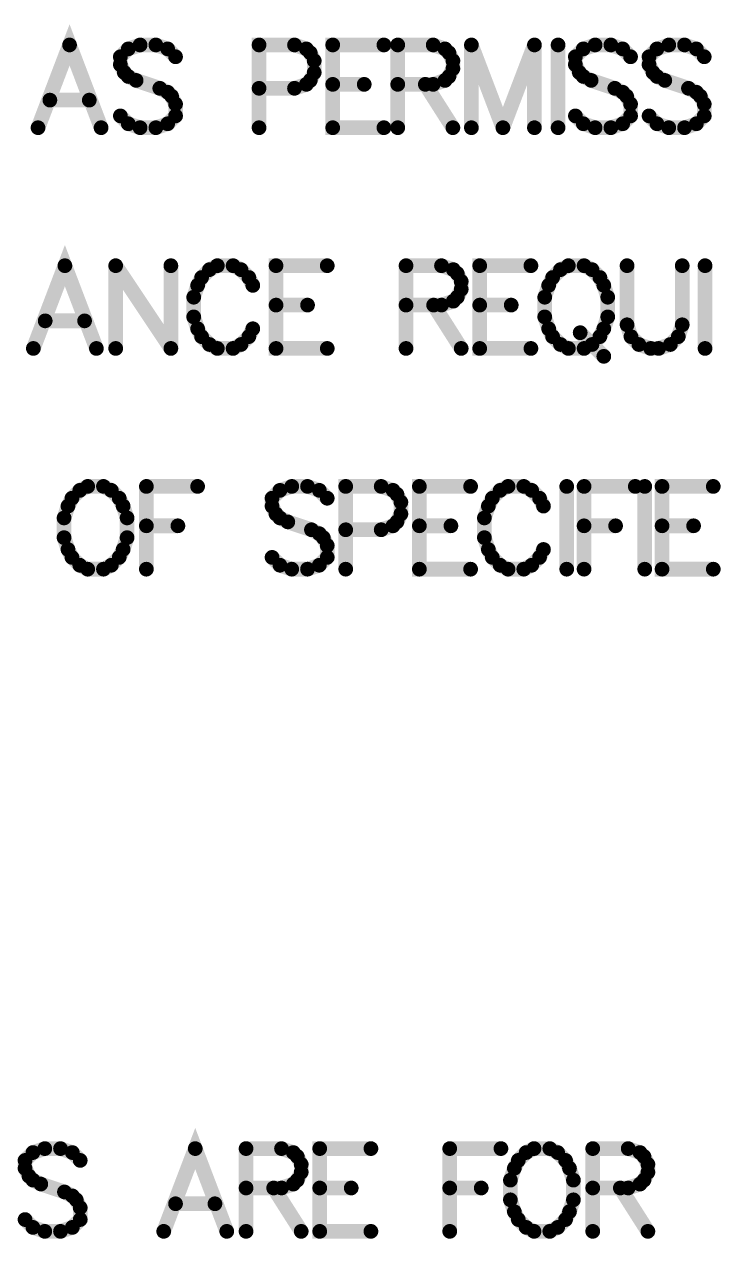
# Model space of a CAD drawing. Extents: x -9.8 to 23.3, y -7.1 to 14.3.
# Drawn here: x -4.021 to -3.552, y 5.085 to 5.91 of the extents above; entities that cross this region are included whole.
import ezdxf

# ---------------------------------------------------------------- set-up
doc = ezdxf.new("R2010")
doc.units = 0
doc.layers.add('2D_LINE_00', color=1, linetype='CONTINUOUS')

# ---------------------------------------------------------------- blocks, each defined once
blk = doc.blocks.new('SMOOTH_0$01')
at = {"const_width": 0.005}
blk.add_lwpolyline([(-0.0025, 0, 1), (0.0025, 0, 1)], format="xyb", close=True, dxfattribs=at)
blk = doc.blocks.new('DRAWING_1048')
at = {"layer": '2D_LINE_00', "const_width": 0.01}
blk.add_lwpolyline([(0, 0), (-0.02142, 0.05624), (-0.04285, 0)], dxfattribs=at)
at = {"layer": '2D_LINE_00'}
for p in [(-0.02142, 0.05624), (-0.04285, 0), (0, 0)]:
    blk.add_blockref('SMOOTH_0$01', p, dxfattribs=at)
blk = doc.blocks.new('DRAWING_1049')
at = {"layer": '2D_LINE_00', "const_width": 0.01}
blk.add_lwpolyline([(0, 0), (0.02678, 0)], dxfattribs=at)
at = {"layer": '2D_LINE_00'}
for p in [(0, 0), (0.02678, 0)]:
    blk.add_blockref('SMOOTH_0$01', p, dxfattribs=at)
blk = doc.blocks.new('DRAWING_1050')
at = {"layer": '2D_LINE_00', "const_width": 0.01}
blk.add_lwpolyline([(0, 0), (0, -0.05624)], dxfattribs=at)
at = {"layer": '2D_LINE_00'}
for p in [(0, 0), (0, -0.05624)]:
    blk.add_blockref('SMOOTH_0$01', p, dxfattribs=at)
blk = doc.blocks.new('DRAWING_1051')
at = {"layer": '2D_LINE_00', "const_width": 0.01}
blk.add_lwpolyline([(0, 0), (0.0375, -0.05624)], dxfattribs=at)
at = {"layer": '2D_LINE_00'}
for p in [(0, 0), (0.0375, -0.05624)]:
    blk.add_blockref('SMOOTH_0$01', p, dxfattribs=at)
blk = doc.blocks.new('DRAWING_1052')
at = {"layer": '2D_LINE_00', "const_width": 0.01}
blk.add_lwpolyline([(0, 0), (0, -0.05624)], dxfattribs=at)
at = {"layer": '2D_LINE_00'}
for p in [(0, 0), (0, -0.05624)]:
    blk.add_blockref('SMOOTH_0$01', p, dxfattribs=at)
blk = doc.blocks.new('DRAWING_1053')
at = {"layer": '2D_LINE_00', "const_width": 0.01}
blk.add_lwpolyline([(0, 0), (-0.00268, 0.00535), (-0.00804, 0.01071), (-0.01339, 0.01339), (-0.0241, 0.01339), (-0.02946, 0.01071), (-0.03482, 0.00535), (-0.0375, 0), (-0.04017, -0.00804), (-0.04017, -0.02143), (-0.0375, -0.02946), (-0.03482, -0.03482), (-0.02946, -0.04017), (-0.0241, -0.04285), (-0.01339, -0.04285), (-0.00804, -0.04017), (-0.00268, -0.03482), (0, -0.02946)], dxfattribs=at)
at = {"layer": '2D_LINE_00'}
for p in [(-0.0241, 0.01339), (-0.01339, 0.01339), (-0.03482, 0.00535), (-0.02946, 0.01071), (-0.00804, 0.01071), (-0.00268, 0.00535), (-0.0375, 0), (0, 0), (-0.04017, -0.00804), (-0.04017, -0.02143), (-0.0375, -0.02946), (0, -0.02946), (-0.03482, -0.03482), (-0.00268, -0.03482), (-0.02946, -0.04017), (-0.0241, -0.04285), (-0.01339, -0.04285), (-0.00804, -0.04017)]:
    blk.add_blockref('SMOOTH_0$01', p, dxfattribs=at)
blk = doc.blocks.new('DRAWING_1054')
at = {"layer": '2D_LINE_00', "const_width": 0.01}
blk.add_lwpolyline([(0, 0), (-0.03481, 0), (-0.03481, -0.05624), (0, -0.05624)], dxfattribs=at)
at = {"layer": '2D_LINE_00'}
for p in [(-0.03481, 0), (0, 0), (-0.03481, -0.05624), (0, -0.05624)]:
    blk.add_blockref('SMOOTH_0$01', p, dxfattribs=at)
blk = doc.blocks.new('DRAWING_1055')
at = {"layer": '2D_LINE_00', "const_width": 0.01}
blk.add_lwpolyline([(0, 0), (0.02142, 0)], dxfattribs=at)
at = {"layer": '2D_LINE_00'}
for p in [(0, 0), (0.02142, 0)]:
    blk.add_blockref('SMOOTH_0$01', p, dxfattribs=at)
blk = doc.blocks.new('DRAWING_1056')
at = {"layer": '2D_LINE_00', "const_width": 0.01}
blk.add_lwpolyline([(0, 0), (0, -0.05624)], dxfattribs=at)
at = {"layer": '2D_LINE_00'}
for p in [(0, 0), (0, -0.05624)]:
    blk.add_blockref('SMOOTH_0$01', p, dxfattribs=at)
blk = doc.blocks.new('DRAWING_1057')
at = {"layer": '2D_LINE_00', "const_width": 0.01}
blk.add_lwpolyline([(0, 0), (0.0241, 0), (0.03214, -0.00268), (0.03482, -0.00536), (0.03749, -0.01071), (0.03749, -0.01607), (0.03482, -0.02143), (0.03214, -0.0241), (0.0241, -0.02678), (0, -0.02678)], dxfattribs=at)
at = {"layer": '2D_LINE_00'}
for p in [(0, 0), (0.0241, 0), (0.03214, -0.00268), (0.03482, -0.00536), (0.03749, -0.01071), (0.03482, -0.02143), (0.03749, -0.01607), (0, -0.02678), (0.0241, -0.02678), (0.03214, -0.0241)]:
    blk.add_blockref('SMOOTH_0$01', p, dxfattribs=at)
blk = doc.blocks.new('DRAWING_1058')
at = {"layer": '2D_LINE_00', "const_width": 0.01}
blk.add_lwpolyline([(0, 0), (0.01874, -0.02946)], dxfattribs=at)
at = {"layer": '2D_LINE_00'}
for p in [(0, 0), (0.01874, -0.02946)]:
    blk.add_blockref('SMOOTH_0$01', p, dxfattribs=at)
blk = doc.blocks.new('DRAWING_1059')
at = {"layer": '2D_LINE_00', "const_width": 0.01}
blk.add_lwpolyline([(0, 0), (-0.03481, 0), (-0.03481, -0.05624), (0, -0.05624)], dxfattribs=at)
at = {"layer": '2D_LINE_00'}
for p in [(-0.03481, 0), (0, 0), (-0.03481, -0.05624), (0, -0.05624)]:
    blk.add_blockref('SMOOTH_0$01', p, dxfattribs=at)
blk = doc.blocks.new('DRAWING_1060')
at = {"layer": '2D_LINE_00', "const_width": 0.01}
blk.add_lwpolyline([(0, 0), (0.02142, 0)], dxfattribs=at)
at = {"layer": '2D_LINE_00'}
for p in [(0, 0), (0.02142, 0)]:
    blk.add_blockref('SMOOTH_0$01', p, dxfattribs=at)
blk = doc.blocks.new('DRAWING_1061')
at = {"layer": '2D_LINE_00', "const_width": 0.01}
blk.add_lwpolyline([(0, 0), (-0.00536, -0.00268), (-0.01072, -0.00804), (-0.01339, -0.01339), (-0.01607, -0.02143), (-0.01607, -0.03482), (-0.01339, -0.04285), (-0.01072, -0.04821), (-0.00536, -0.05356), (0, -0.05624), (0.01071, -0.05624), (0.01606, -0.05356), (0.02142, -0.04821), (0.0241, -0.04285), (0.02677, -0.03482), (0.02677, -0.02143), (0.0241, -0.01339), (0.02142, -0.00804), (0.01606, -0.00268), (0.01071, 0), (0, 0)], dxfattribs=at)
at = {"layer": '2D_LINE_00'}
for p in [(-0.00536, -0.00268), (0, 0), (0, 0), (0.01071, 0), (0.01606, -0.00268), (-0.01072, -0.00804), (0.02142, -0.00804), (-0.01607, -0.02143), (-0.01339, -0.01339), (0.0241, -0.01339), (0.02677, -0.02143), (-0.01607, -0.03482), (0.02677, -0.03482), (-0.01339, -0.04285), (0.0241, -0.04285), (-0.01072, -0.04821), (-0.00536, -0.05356), (0.01606, -0.05356), (0.02142, -0.04821), (0, -0.05624), (0.01071, -0.05624)]:
    blk.add_blockref('SMOOTH_0$01', p, dxfattribs=at)
blk = doc.blocks.new('DRAWING_1062')
at = {"layer": '2D_LINE_00', "const_width": 0.01}
blk.add_lwpolyline([(0, 0), (0.01607, -0.01607)], dxfattribs=at)
at = {"layer": '2D_LINE_00'}
for p in [(0, 0), (0.01607, -0.01607)]:
    blk.add_blockref('SMOOTH_0$01', p, dxfattribs=at)
blk = doc.blocks.new('DRAWING_1063')
at = {"layer": '2D_LINE_00', "const_width": 0.01}
blk.add_lwpolyline([(0, 0), (0, -0.04017), (0.00267, -0.04821), (0.00803, -0.05356), (0.01607, -0.05624), (0.02142, -0.05624), (0.02946, -0.05356), (0.03481, -0.04821), (0.03749, -0.04017), (0.03749, 0)], dxfattribs=at)
at = {"layer": '2D_LINE_00'}
for p in [(0, 0), (0.03749, 0), (0, -0.04017), (0.03749, -0.04017), (0.00267, -0.04821), (0.00803, -0.05356), (0.02946, -0.05356), (0.03481, -0.04821), (0.01607, -0.05624), (0.02142, -0.05624)]:
    blk.add_blockref('SMOOTH_0$01', p, dxfattribs=at)
blk = doc.blocks.new('DRAWING_1064')
at = {"layer": '2D_LINE_00', "const_width": 0.01}
blk.add_lwpolyline([(0, 0), (0, -0.05624)], dxfattribs=at)
at = {"layer": '2D_LINE_00'}
for p in [(0, 0), (0, -0.05624)]:
    blk.add_blockref('SMOOTH_0$01', p, dxfattribs=at)
blk = doc.blocks.new('DRAWING_1148')
at = {"layer": '2D_LINE_00', "const_width": 0.01}
blk.add_lwpolyline([(0, 0), (-0.00536, -0.00268), (-0.01071, -0.00804), (-0.01339, -0.01339), (-0.01607, -0.02143), (-0.01607, -0.03482), (-0.01339, -0.04285), (-0.01071, -0.04821), (-0.00536, -0.05356), (0, -0.05624), (0.01071, -0.05624), (0.01606, -0.05356), (0.02142, -0.04821), (0.0241, -0.04285), (0.02678, -0.03482), (0.02678, -0.02143), (0.0241, -0.01339), (0.02142, -0.00804), (0.01606, -0.00268), (0.01071, 0), (0, 0)], dxfattribs=at)
at = {"layer": '2D_LINE_00'}
for p in [(-0.00536, -0.00268), (0, 0), (0, 0), (0.01071, 0), (0.01606, -0.00268), (-0.01071, -0.00804), (0.02142, -0.00804), (-0.01607, -0.02143), (-0.01339, -0.01339), (0.0241, -0.01339), (0.02678, -0.02143), (-0.01607, -0.03482), (0.02678, -0.03482), (-0.01339, -0.04285), (0.0241, -0.04285), (-0.01071, -0.04821), (-0.00536, -0.05356), (0.01606, -0.05356), (0.02142, -0.04821), (0, -0.05624), (0.01071, -0.05624)]:
    blk.add_blockref('SMOOTH_0$01', p, dxfattribs=at)
blk = doc.blocks.new('DRAWING_1149')
at = {"layer": '2D_LINE_00', "const_width": 0.01}
blk.add_lwpolyline([(0, 0), (0, -0.05624)], dxfattribs=at)
at = {"layer": '2D_LINE_00'}
for p in [(0, 0), (0, -0.05624)]:
    blk.add_blockref('SMOOTH_0$01', p, dxfattribs=at)
blk = doc.blocks.new('DRAWING_1150')
at = {"layer": '2D_LINE_00', "const_width": 0.01}
blk.add_lwpolyline([(0, 0), (0.03481, 0)], dxfattribs=at)
at = {"layer": '2D_LINE_00'}
for p in [(0, 0), (0.03481, 0)]:
    blk.add_blockref('SMOOTH_0$01', p, dxfattribs=at)
blk = doc.blocks.new('DRAWING_1151')
at = {"layer": '2D_LINE_00', "const_width": 0.01}
blk.add_lwpolyline([(0, 0), (0.02142, 0)], dxfattribs=at)
at = {"layer": '2D_LINE_00'}
for p in [(0, 0), (0.02142, 0)]:
    blk.add_blockref('SMOOTH_0$01', p, dxfattribs=at)
blk = doc.blocks.new('DRAWING_1152')
at = {"layer": '2D_LINE_00', "const_width": 0.01}
blk.add_lwpolyline([(0, 0), (-0.00536, 0.00536), (-0.01339, 0.00804), (-0.0241, 0.00804), (-0.03214, 0.00536), (-0.03749, 0), (-0.03749, -0.00535), (-0.03481, -0.01071), (-0.03214, -0.01339), (-0.02678, -0.01606), (-0.01071, -0.02142), (-0.00536, -0.0241), (-0.00268, -0.02678), (0, -0.03213), (0, -0.04017), (-0.00536, -0.04552), (-0.01339, -0.0482), (-0.0241, -0.0482), (-0.03214, -0.04552), (-0.03749, -0.04017)], dxfattribs=at)
at = {"layer": '2D_LINE_00'}
for p in [(-0.03214, 0.00536), (-0.0241, 0.00804), (-0.01339, 0.00804), (-0.00536, 0.00536), (-0.03749, 0), (0, 0), (-0.03749, -0.00535), (-0.03481, -0.01071), (-0.03214, -0.01339), (-0.02678, -0.01606), (-0.01071, -0.02142), (-0.00536, -0.0241), (-0.00268, -0.02678), (0, -0.03213), (-0.03749, -0.04017), (-0.03214, -0.04552), (-0.00536, -0.04552), (0, -0.04017), (-0.0241, -0.0482), (-0.01339, -0.0482)]:
    blk.add_blockref('SMOOTH_0$01', p, dxfattribs=at)
blk = doc.blocks.new('DRAWING_1153')
at = {"layer": '2D_LINE_00', "const_width": 0.01}
blk.add_lwpolyline([(0, 0), (0.0241, 0), (0.03213, 0.00268), (0.03481, 0.00536), (0.03749, 0.01071), (0.03749, 0.01875), (0.03481, 0.0241), (0.03213, 0.02678), (0.0241, 0.02946), (0, 0.02946), (0, -0.02678)], dxfattribs=at)
at = {"layer": '2D_LINE_00'}
for p in [(0, 0.02946), (0.0241, 0.02946), (0.03213, 0.02678), (0.03481, 0.0241), (0.03749, 0.01875), (0.03481, 0.00536), (0.03749, 0.01071), (0, 0), (0.0241, 0), (0.03213, 0.00268), (0, -0.02678)]:
    blk.add_blockref('SMOOTH_0$01', p, dxfattribs=at)
blk = doc.blocks.new('DRAWING_1154')
at = {"layer": '2D_LINE_00', "const_width": 0.01}
blk.add_lwpolyline([(0, 0), (-0.03482, 0), (-0.03482, -0.05624), (0, -0.05624)], dxfattribs=at)
at = {"layer": '2D_LINE_00'}
for p in [(-0.03482, 0), (0, 0), (-0.03482, -0.05624), (0, -0.05624)]:
    blk.add_blockref('SMOOTH_0$01', p, dxfattribs=at)
blk = doc.blocks.new('DRAWING_1155')
at = {"layer": '2D_LINE_00', "const_width": 0.01}
blk.add_lwpolyline([(0, 0), (0.02143, 0)], dxfattribs=at)
at = {"layer": '2D_LINE_00'}
for p in [(0, 0), (0.02143, 0)]:
    blk.add_blockref('SMOOTH_0$01', p, dxfattribs=at)
blk = doc.blocks.new('DRAWING_1156')
at = {"layer": '2D_LINE_00', "const_width": 0.01}
blk.add_lwpolyline([(0, 0), (-0.00268, 0.00535), (-0.00803, 0.01071), (-0.01339, 0.01339), (-0.0241, 0.01339), (-0.02946, 0.01071), (-0.03481, 0.00535), (-0.03749, 0), (-0.04017, -0.00804), (-0.04017, -0.02143), (-0.03749, -0.02946), (-0.03481, -0.03482), (-0.02946, -0.04017), (-0.0241, -0.04285), (-0.01339, -0.04285), (-0.00803, -0.04017), (-0.00268, -0.03482), (0, -0.02946)], dxfattribs=at)
at = {"layer": '2D_LINE_00'}
for p in [(-0.0241, 0.01339), (-0.01339, 0.01339), (-0.03481, 0.00535), (-0.02946, 0.01071), (-0.00803, 0.01071), (-0.00268, 0.00535), (-0.03749, 0), (0, 0), (-0.04017, -0.00804), (-0.04017, -0.02143), (-0.03749, -0.02946), (0, -0.02946), (-0.03481, -0.03482), (-0.00268, -0.03482), (-0.02946, -0.04017), (-0.0241, -0.04285), (-0.01339, -0.04285), (-0.00803, -0.04017)]:
    blk.add_blockref('SMOOTH_0$01', p, dxfattribs=at)
blk = doc.blocks.new('DRAWING_1157')
at = {"layer": '2D_LINE_00', "const_width": 0.01}
blk.add_lwpolyline([(0, 0), (0, -0.05624)], dxfattribs=at)
at = {"layer": '2D_LINE_00'}
for p in [(0, 0), (0, -0.05624)]:
    blk.add_blockref('SMOOTH_0$01', p, dxfattribs=at)
blk = doc.blocks.new('DRAWING_1158')
at = {"layer": '2D_LINE_00', "const_width": 0.01}
blk.add_lwpolyline([(0, 0), (0, -0.05624)], dxfattribs=at)
at = {"layer": '2D_LINE_00'}
for p in [(0, 0), (0, -0.05624)]:
    blk.add_blockref('SMOOTH_0$01', p, dxfattribs=at)
blk = doc.blocks.new('DRAWING_1159')
at = {"layer": '2D_LINE_00', "const_width": 0.01}
blk.add_lwpolyline([(0, 0), (0.03481, 0)], dxfattribs=at)
at = {"layer": '2D_LINE_00'}
for p in [(0, 0), (0.03481, 0)]:
    blk.add_blockref('SMOOTH_0$01', p, dxfattribs=at)
blk = doc.blocks.new('DRAWING_1160')
at = {"layer": '2D_LINE_00', "const_width": 0.01}
blk.add_lwpolyline([(0, 0), (0.02142, 0)], dxfattribs=at)
at = {"layer": '2D_LINE_00'}
for p in [(0, 0), (0.02142, 0)]:
    blk.add_blockref('SMOOTH_0$01', p, dxfattribs=at)
blk = doc.blocks.new('DRAWING_1161')
at = {"layer": '2D_LINE_00', "const_width": 0.01}
blk.add_lwpolyline([(0, 0), (0, -0.05624)], dxfattribs=at)
at = {"layer": '2D_LINE_00'}
for p in [(0, 0), (0, -0.05624)]:
    blk.add_blockref('SMOOTH_0$01', p, dxfattribs=at)
blk = doc.blocks.new('DRAWING_1162')
at = {"layer": '2D_LINE_00', "const_width": 0.01}
blk.add_lwpolyline([(0, 0), (-0.03481, 0), (-0.03481, -0.05624), (0, -0.05624)], dxfattribs=at)
at = {"layer": '2D_LINE_00'}
for p in [(-0.03481, 0), (0, 0), (-0.03481, -0.05624), (0, -0.05624)]:
    blk.add_blockref('SMOOTH_0$01', p, dxfattribs=at)
blk = doc.blocks.new('DRAWING_1163')
at = {"layer": '2D_LINE_00', "const_width": 0.01}
blk.add_lwpolyline([(0, 0), (0.02142, 0)], dxfattribs=at)
at = {"layer": '2D_LINE_00'}
for p in [(0, 0), (0.02142, 0)]:
    blk.add_blockref('SMOOTH_0$01', p, dxfattribs=at)
blk = doc.blocks.new('DRAWING_1253')
at = {"layer": '2D_LINE_00', "const_width": 0.01}
blk.add_lwpolyline([(0, 0), (-0.02142, 0.05624), (-0.04285, 0)], dxfattribs=at)
at = {"layer": '2D_LINE_00'}
for p in [(-0.02142, 0.05624), (-0.04285, 0), (0, 0)]:
    blk.add_blockref('SMOOTH_0$01', p, dxfattribs=at)
blk = doc.blocks.new('DRAWING_1254')
at = {"layer": '2D_LINE_00', "const_width": 0.01}
blk.add_lwpolyline([(0, 0), (0.02678, 0)], dxfattribs=at)
at = {"layer": '2D_LINE_00'}
for p in [(0, 0), (0.02678, 0)]:
    blk.add_blockref('SMOOTH_0$01', p, dxfattribs=at)
blk = doc.blocks.new('DRAWING_1255')
at = {"layer": '2D_LINE_00', "const_width": 0.01}
blk.add_lwpolyline([(0, 0), (-0.00536, 0.00536), (-0.01339, 0.00804), (-0.02411, 0.00804), (-0.03214, 0.00536), (-0.0375, 0), (-0.0375, -0.00535), (-0.03482, -0.01071), (-0.03214, -0.01339), (-0.02678, -0.01606), (-0.01071, -0.02142), (-0.00536, -0.0241), (-0.00268, -0.02678), (0, -0.03213), (0, -0.04017), (-0.00536, -0.04552), (-0.01339, -0.0482), (-0.02411, -0.0482), (-0.03214, -0.04552), (-0.0375, -0.04017)], dxfattribs=at)
at = {"layer": '2D_LINE_00'}
for p in [(-0.03214, 0.00536), (-0.02411, 0.00804), (-0.01339, 0.00804), (-0.00536, 0.00536), (-0.0375, 0), (0, 0), (-0.0375, -0.00535), (-0.03482, -0.01071), (-0.03214, -0.01339), (-0.02678, -0.01606), (-0.01071, -0.02142), (-0.00536, -0.0241), (-0.00268, -0.02678), (0, -0.03213), (-0.0375, -0.04017), (-0.03214, -0.04552), (-0.00536, -0.04552), (0, -0.04017), (-0.02411, -0.0482), (-0.01339, -0.0482)]:
    blk.add_blockref('SMOOTH_0$01', p, dxfattribs=at)
blk = doc.blocks.new('DRAWING_1256')
at = {"layer": '2D_LINE_00', "const_width": 0.01}
blk.add_lwpolyline([(0, 0), (0.0241, 0), (0.03214, 0.00268), (0.03481, 0.00536), (0.03749, 0.01071), (0.03749, 0.01875), (0.03481, 0.0241), (0.03214, 0.02678), (0.0241, 0.02946), (0, 0.02946), (0, -0.02678)], dxfattribs=at)
at = {"layer": '2D_LINE_00'}
for p in [(0, 0.02946), (0.0241, 0.02946), (0.03214, 0.02678), (0.03481, 0.0241), (0.03749, 0.01875), (0.03481, 0.00536), (0.03749, 0.01071), (0, 0), (0.0241, 0), (0.03214, 0.00268), (0, -0.02678)]:
    blk.add_blockref('SMOOTH_0$01', p, dxfattribs=at)
blk = doc.blocks.new('DRAWING_1257')
at = {"layer": '2D_LINE_00', "const_width": 0.01}
blk.add_lwpolyline([(0, 0), (-0.03481, 0), (-0.03481, -0.05624), (0, -0.05624)], dxfattribs=at)
at = {"layer": '2D_LINE_00'}
for p in [(-0.03481, 0), (0, 0), (-0.03481, -0.05624), (0, -0.05624)]:
    blk.add_blockref('SMOOTH_0$01', p, dxfattribs=at)
blk = doc.blocks.new('DRAWING_1258')
at = {"layer": '2D_LINE_00', "const_width": 0.01}
blk.add_lwpolyline([(0, 0), (0.02142, 0)], dxfattribs=at)
at = {"layer": '2D_LINE_00'}
for p in [(0, 0), (0.02142, 0)]:
    blk.add_blockref('SMOOTH_0$01', p, dxfattribs=at)
blk = doc.blocks.new('DRAWING_1259')
at = {"layer": '2D_LINE_00', "const_width": 0.01}
blk.add_lwpolyline([(0, 0), (0, -0.05624)], dxfattribs=at)
at = {"layer": '2D_LINE_00'}
for p in [(0, 0), (0, -0.05624)]:
    blk.add_blockref('SMOOTH_0$01', p, dxfattribs=at)
blk = doc.blocks.new('DRAWING_1260')
at = {"layer": '2D_LINE_00', "const_width": 0.01}
blk.add_lwpolyline([(0, 0), (0.0241, 0), (0.03213, -0.00268), (0.03481, -0.00536), (0.03749, -0.01071), (0.03749, -0.01607), (0.03481, -0.02143), (0.03213, -0.0241), (0.0241, -0.02678), (0, -0.02678)], dxfattribs=at)
at = {"layer": '2D_LINE_00'}
for p in [(0, 0), (0.0241, 0), (0.03213, -0.00268), (0.03481, -0.00536), (0.03749, -0.01071), (0.03481, -0.02143), (0.03749, -0.01607), (0, -0.02678), (0.0241, -0.02678), (0.03213, -0.0241)]:
    blk.add_blockref('SMOOTH_0$01', p, dxfattribs=at)
blk = doc.blocks.new('DRAWING_1261')
at = {"layer": '2D_LINE_00', "const_width": 0.01}
blk.add_lwpolyline([(0, 0), (0.01875, -0.02946)], dxfattribs=at)
at = {"layer": '2D_LINE_00'}
for p in [(0, 0), (0.01875, -0.02946)]:
    blk.add_blockref('SMOOTH_0$01', p, dxfattribs=at)
blk = doc.blocks.new('DRAWING_1262')
at = {"layer": '2D_LINE_00', "const_width": 0.01}
blk.add_lwpolyline([(0, 0), (0, -0.05624)], dxfattribs=at)
at = {"layer": '2D_LINE_00'}
for p in [(0, 0), (0, -0.05624)]:
    blk.add_blockref('SMOOTH_0$01', p, dxfattribs=at)
blk = doc.blocks.new('DRAWING_1263')
at = {"layer": '2D_LINE_00', "const_width": 0.01}
blk.add_lwpolyline([(0, 0), (0.02143, -0.05624)], dxfattribs=at)
at = {"layer": '2D_LINE_00'}
for p in [(0, 0), (0.02143, -0.05624)]:
    blk.add_blockref('SMOOTH_0$01', p, dxfattribs=at)
blk = doc.blocks.new('DRAWING_1264')
at = {"layer": '2D_LINE_00', "const_width": 0.01}
blk.add_lwpolyline([(0, 0), (-0.02142, -0.05624)], dxfattribs=at)
at = {"layer": '2D_LINE_00'}
for p in [(0, 0), (-0.02142, -0.05624)]:
    blk.add_blockref('SMOOTH_0$01', p, dxfattribs=at)
blk = doc.blocks.new('DRAWING_1265')
at = {"layer": '2D_LINE_00', "const_width": 0.01}
blk.add_lwpolyline([(0, 0), (0, -0.05624)], dxfattribs=at)
at = {"layer": '2D_LINE_00'}
for p in [(0, 0), (0, -0.05624)]:
    blk.add_blockref('SMOOTH_0$01', p, dxfattribs=at)
blk = doc.blocks.new('DRAWING_1266')
at = {"layer": '2D_LINE_00', "const_width": 0.01}
blk.add_lwpolyline([(0, 0), (0, -0.05624)], dxfattribs=at)
at = {"layer": '2D_LINE_00'}
for p in [(0, 0), (0, -0.05624)]:
    blk.add_blockref('SMOOTH_0$01', p, dxfattribs=at)
blk = doc.blocks.new('DRAWING_1267')
at = {"layer": '2D_LINE_00', "const_width": 0.01}
blk.add_lwpolyline([(0, 0), (-0.00536, 0.00536), (-0.0134, 0.00804), (-0.02411, 0.00804), (-0.03214, 0.00536), (-0.0375, 0), (-0.0375, -0.00535), (-0.03482, -0.01071), (-0.03214, -0.01339), (-0.02679, -0.01606), (-0.01072, -0.02142), (-0.00536, -0.0241), (-0.00268, -0.02678), (0, -0.03213), (0, -0.04017), (-0.00536, -0.04552), (-0.0134, -0.0482), (-0.02411, -0.0482), (-0.03214, -0.04552), (-0.0375, -0.04017)], dxfattribs=at)
at = {"layer": '2D_LINE_00'}
for p in [(-0.03214, 0.00536), (-0.02411, 0.00804), (-0.0134, 0.00804), (-0.00536, 0.00536), (-0.0375, 0), (0, 0), (-0.0375, -0.00535), (-0.03482, -0.01071), (-0.03214, -0.01339), (-0.02679, -0.01606), (-0.01072, -0.02142), (-0.00536, -0.0241), (-0.00268, -0.02678), (0, -0.03213), (-0.0375, -0.04017), (-0.03214, -0.04552), (-0.00536, -0.04552), (0, -0.04017), (-0.02411, -0.0482), (-0.0134, -0.0482)]:
    blk.add_blockref('SMOOTH_0$01', p, dxfattribs=at)
blk = doc.blocks.new('DRAWING_1268')
at = {"layer": '2D_LINE_00', "const_width": 0.01}
blk.add_lwpolyline([(0, 0), (-0.00535, 0.00536), (-0.01339, 0.00804), (-0.0241, 0.00804), (-0.03213, 0.00536), (-0.03749, 0), (-0.03749, -0.00535), (-0.03481, -0.01071), (-0.03213, -0.01339), (-0.02678, -0.01606), (-0.01071, -0.02142), (-0.00535, -0.0241), (-0.00267, -0.02678), (0, -0.03213), (0, -0.04017), (-0.00535, -0.04552), (-0.01339, -0.0482), (-0.0241, -0.0482), (-0.03213, -0.04552), (-0.03749, -0.04017)], dxfattribs=at)
at = {"layer": '2D_LINE_00'}
for p in [(-0.03213, 0.00536), (-0.0241, 0.00804), (-0.01339, 0.00804), (-0.00535, 0.00536), (-0.03749, 0), (0, 0), (-0.03749, -0.00535), (-0.03481, -0.01071), (-0.03213, -0.01339), (-0.02678, -0.01606), (-0.01071, -0.02142), (-0.00535, -0.0241), (-0.00267, -0.02678), (0, -0.03213), (-0.03749, -0.04017), (-0.03213, -0.04552), (-0.00535, -0.04552), (0, -0.04017), (-0.0241, -0.0482), (-0.01339, -0.0482)]:
    blk.add_blockref('SMOOTH_0$01', p, dxfattribs=at)
blk = doc.blocks.new('DRAWING_1635')
at = {"layer": '2D_LINE_00', "const_width": 0.01}
blk.add_lwpolyline([(0, 0), (-0.00536, 0.00536), (-0.01339, 0.00804), (-0.0241, 0.00804), (-0.03214, 0.00536), (-0.03749, 0), (-0.03749, -0.00535), (-0.03481, -0.01071), (-0.03214, -0.01339), (-0.02678, -0.01606), (-0.01071, -0.02142), (-0.00536, -0.0241), (-0.00268, -0.02678), (0, -0.03213), (0, -0.04017), (-0.00536, -0.04552), (-0.01339, -0.0482), (-0.0241, -0.0482), (-0.03214, -0.04552), (-0.03749, -0.04017)], dxfattribs=at)
at = {"layer": '2D_LINE_00'}
for p in [(-0.03214, 0.00536), (-0.0241, 0.00804), (-0.01339, 0.00804), (-0.00536, 0.00536), (-0.03749, 0), (0, 0), (-0.03749, -0.00535), (-0.03481, -0.01071), (-0.03214, -0.01339), (-0.02678, -0.01606), (-0.01071, -0.02142), (-0.00536, -0.0241), (-0.00268, -0.02678), (0, -0.03213), (-0.03749, -0.04017), (-0.03214, -0.04552), (-0.00536, -0.04552), (0, -0.04017), (-0.0241, -0.0482), (-0.01339, -0.0482)]:
    blk.add_blockref('SMOOTH_0$01', p, dxfattribs=at)
blk = doc.blocks.new('DRAWING_1636')
at = {"layer": '2D_LINE_00', "const_width": 0.01}
blk.add_lwpolyline([(0, 0), (-0.02142, 0.05624), (-0.04285, 0)], dxfattribs=at)
at = {"layer": '2D_LINE_00'}
for p in [(-0.02142, 0.05624), (-0.04285, 0), (0, 0)]:
    blk.add_blockref('SMOOTH_0$01', p, dxfattribs=at)
blk = doc.blocks.new('DRAWING_1637')
at = {"layer": '2D_LINE_00', "const_width": 0.01}
blk.add_lwpolyline([(0, 0), (0.02678, 0)], dxfattribs=at)
at = {"layer": '2D_LINE_00'}
for p in [(0, 0), (0.02678, 0)]:
    blk.add_blockref('SMOOTH_0$01', p, dxfattribs=at)
blk = doc.blocks.new('DRAWING_1638')
at = {"layer": '2D_LINE_00', "const_width": 0.01}
blk.add_lwpolyline([(0, 0), (0, -0.05624)], dxfattribs=at)
at = {"layer": '2D_LINE_00'}
for p in [(0, 0), (0, -0.05624)]:
    blk.add_blockref('SMOOTH_0$01', p, dxfattribs=at)
blk = doc.blocks.new('DRAWING_1639')
at = {"layer": '2D_LINE_00', "const_width": 0.01}
blk.add_lwpolyline([(0, 0), (0.0241, 0), (0.03214, -0.00268), (0.03482, -0.00536), (0.03749, -0.01071), (0.03749, -0.01607), (0.03482, -0.02143), (0.03214, -0.0241), (0.0241, -0.02678), (0, -0.02678)], dxfattribs=at)
at = {"layer": '2D_LINE_00'}
for p in [(0, 0), (0.0241, 0), (0.03214, -0.00268), (0.03482, -0.00536), (0.03749, -0.01071), (0.03482, -0.02143), (0.03749, -0.01607), (0, -0.02678), (0.0241, -0.02678), (0.03214, -0.0241)]:
    blk.add_blockref('SMOOTH_0$01', p, dxfattribs=at)
blk = doc.blocks.new('DRAWING_1640')
at = {"layer": '2D_LINE_00', "const_width": 0.01}
blk.add_lwpolyline([(0, 0), (0.01874, -0.02946)], dxfattribs=at)
at = {"layer": '2D_LINE_00'}
for p in [(0, 0), (0.01874, -0.02946)]:
    blk.add_blockref('SMOOTH_0$01', p, dxfattribs=at)
blk = doc.blocks.new('DRAWING_1641')
at = {"layer": '2D_LINE_00', "const_width": 0.01}
blk.add_lwpolyline([(0, 0), (-0.03481, 0), (-0.03481, -0.05624), (0, -0.05624)], dxfattribs=at)
at = {"layer": '2D_LINE_00'}
for p in [(-0.03481, 0), (0, 0), (-0.03481, -0.05624), (0, -0.05624)]:
    blk.add_blockref('SMOOTH_0$01', p, dxfattribs=at)
blk = doc.blocks.new('DRAWING_1642')
at = {"layer": '2D_LINE_00', "const_width": 0.01}
blk.add_lwpolyline([(0, 0), (0.02142, 0)], dxfattribs=at)
at = {"layer": '2D_LINE_00'}
for p in [(0, 0), (0.02142, 0)]:
    blk.add_blockref('SMOOTH_0$01', p, dxfattribs=at)
blk = doc.blocks.new('DRAWING_1643')
at = {"layer": '2D_LINE_00', "const_width": 0.01}
blk.add_lwpolyline([(0, 0), (0, -0.05624)], dxfattribs=at)
at = {"layer": '2D_LINE_00'}
for p in [(0, 0), (0, -0.05624)]:
    blk.add_blockref('SMOOTH_0$01', p, dxfattribs=at)
blk = doc.blocks.new('DRAWING_1644')
at = {"layer": '2D_LINE_00', "const_width": 0.01}
blk.add_lwpolyline([(0, 0), (0.03481, 0)], dxfattribs=at)
at = {"layer": '2D_LINE_00'}
for p in [(0, 0), (0.03481, 0)]:
    blk.add_blockref('SMOOTH_0$01', p, dxfattribs=at)
blk = doc.blocks.new('DRAWING_1645')
at = {"layer": '2D_LINE_00', "const_width": 0.01}
blk.add_lwpolyline([(0, 0), (0.02142, 0)], dxfattribs=at)
at = {"layer": '2D_LINE_00'}
for p in [(0, 0), (0.02142, 0)]:
    blk.add_blockref('SMOOTH_0$01', p, dxfattribs=at)
blk = doc.blocks.new('DRAWING_1646')
at = {"layer": '2D_LINE_00', "const_width": 0.01}
blk.add_lwpolyline([(0, 0), (-0.00535, -0.00268), (-0.01071, -0.00804), (-0.01339, -0.01339), (-0.01606, -0.02143), (-0.01606, -0.03482), (-0.01339, -0.04285), (-0.01071, -0.04821), (-0.00535, -0.05356), (0, -0.05624), (0.01072, -0.05624), (0.01607, -0.05356), (0.02143, -0.04821), (0.02411, -0.04285), (0.02678, -0.03482), (0.02678, -0.02143), (0.02411, -0.01339), (0.02143, -0.00804), (0.01607, -0.00268), (0.01072, 0), (0, 0)], dxfattribs=at)
at = {"layer": '2D_LINE_00'}
for p in [(-0.00535, -0.00268), (0, 0), (0, 0), (0.01072, 0), (0.01607, -0.00268), (-0.01071, -0.00804), (0.02143, -0.00804), (-0.01606, -0.02143), (-0.01339, -0.01339), (0.02411, -0.01339), (0.02678, -0.02143), (-0.01606, -0.03482), (0.02678, -0.03482), (-0.01339, -0.04285), (0.02411, -0.04285), (-0.01071, -0.04821), (-0.00535, -0.05356), (0.01607, -0.05356), (0.02143, -0.04821), (0, -0.05624), (0.01072, -0.05624)]:
    blk.add_blockref('SMOOTH_0$01', p, dxfattribs=at)
blk = doc.blocks.new('DRAWING_1647')
at = {"layer": '2D_LINE_00', "const_width": 0.01}
blk.add_lwpolyline([(0, 0), (0, -0.05624)], dxfattribs=at)
at = {"layer": '2D_LINE_00'}
for p in [(0, 0), (0, -0.05624)]:
    blk.add_blockref('SMOOTH_0$01', p, dxfattribs=at)
blk = doc.blocks.new('DRAWING_1648')
at = {"layer": '2D_LINE_00', "const_width": 0.01}
blk.add_lwpolyline([(0, 0), (0.0241, 0), (0.03213, -0.00268), (0.03481, -0.00536), (0.03749, -0.01071), (0.03749, -0.01607), (0.03481, -0.02143), (0.03213, -0.0241), (0.0241, -0.02678), (0, -0.02678)], dxfattribs=at)
at = {"layer": '2D_LINE_00'}
for p in [(0, 0), (0.0241, 0), (0.03213, -0.00268), (0.03481, -0.00536), (0.03749, -0.01071), (0.03481, -0.02143), (0.03749, -0.01607), (0, -0.02678), (0.0241, -0.02678), (0.03213, -0.0241)]:
    blk.add_blockref('SMOOTH_0$01', p, dxfattribs=at)
blk = doc.blocks.new('DRAWING_1649')
at = {"layer": '2D_LINE_00', "const_width": 0.01}
blk.add_lwpolyline([(0, 0), (0.01875, -0.02946)], dxfattribs=at)
at = {"layer": '2D_LINE_00'}
for p in [(0, 0), (0.01875, -0.02946)]:
    blk.add_blockref('SMOOTH_0$01', p, dxfattribs=at)

msp = doc.modelspace()

# ---------------------------------------------------------------- block references
for name, p in [('DRAWING_1253', (-3.96856, 5.84)), ('DRAWING_1255', (-3.91794, 5.8882)), ('DRAWING_1256', (-3.86117, 5.86678)), ('DRAWING_1257', (-3.77628, 5.89624)), ('DRAWING_1259', (-3.7669, 5.89624)), ('DRAWING_1260', (-3.7669, 5.89624)), ('DRAWING_1262', (-3.71683, 5.89624)), ('DRAWING_1263', (-3.71683, 5.89624)), ('DRAWING_1264', (-3.67398, 5.89624)), ('DRAWING_1265', (-3.67398, 5.89624)), ('DRAWING_1266', (-3.65791, 5.89624)), ('DRAWING_1267', (-3.60863, 5.8882)), ('DRAWING_1268', (-3.55856, 5.8882)), ('DRAWING_1258', (-3.81109, 5.86946)), ('DRAWING_1261', (-3.74816, 5.86946)), ('DRAWING_1254', (-4.00337, 5.85875)), ('DRAWING_1048', (-3.97174, 5.69)), ('DRAWING_1050', (-3.95862, 5.74624)), ('DRAWING_1051', (-3.95862, 5.74624)), ('DRAWING_1052', (-3.92112, 5.74624)), ('DRAWING_1053', (-3.86542, 5.73285)), ('DRAWING_1054', (-3.81481, 5.74624)), ('DRAWING_1056', (-3.76125, 5.74624)), ('DRAWING_1057', (-3.76125, 5.74624)), ('DRAWING_1059', (-3.67636, 5.74624)), ('DRAWING_1061', (-3.65091, 5.74624)), ('DRAWING_1063', (-3.61101, 5.74624)), ('DRAWING_1064', (-3.55799, 5.74624)), ('DRAWING_1055', (-3.84962, 5.71946)), ('DRAWING_1058', (-3.7425, 5.71946)), ('DRAWING_1060', (-3.71117, 5.71946)), ('DRAWING_1049', (-4.00655, 5.70875)), ('DRAWING_1062', (-3.64288, 5.70071)), ('DRAWING_1148', (-3.97766, 5.59624)), ('DRAWING_1149', (-3.93776, 5.59624)), ('DRAWING_1150', (-3.93776, 5.59624)), ('DRAWING_1152', (-3.81484, 5.5882)), ('DRAWING_1153', (-3.80225, 5.56678)), ('DRAWING_1154', (-3.71736, 5.59624)), ('DRAWING_1156', (-3.66782, 5.58285)), ('DRAWING_1157', (-3.65202, 5.59624)), ('DRAWING_1158', (-3.64023, 5.59624)), ('DRAWING_1159', (-3.64023, 5.59624)), ('DRAWING_1161', (-3.59899, 5.59624)), ('DRAWING_1162', (-3.5524, 5.59624)), ('DRAWING_1151', (-3.93776, 5.56946)), ('DRAWING_1155', (-3.75218, 5.56946)), ('DRAWING_1160', (-3.64023, 5.56946)), ('DRAWING_1163', (-3.58721, 5.56946)), ('DRAWING_1636', (-3.88313, 5.09)), ('DRAWING_1635', (-3.98275, 5.1382)), ('DRAWING_1638', (-3.87001, 5.14624)), ('DRAWING_1639', (-3.87001, 5.14624)), ('DRAWING_1641', (-3.78512, 5.14624)), ('DRAWING_1643', (-3.73155, 5.14624)), ('DRAWING_1644', (-3.73155, 5.14624)), ('DRAWING_1646', (-3.67425, 5.14624)), ('DRAWING_1647', (-3.63434, 5.14624)), ('DRAWING_1648', (-3.63434, 5.14624)), ('DRAWING_1640', (-3.85126, 5.11946)), ('DRAWING_1642', (-3.81993, 5.11946)), ('DRAWING_1645', (-3.73155, 5.11946)), ('DRAWING_1649', (-3.6156, 5.11946)), ('DRAWING_1637', (-3.91794, 5.10875))]:
    msp.add_blockref(name, p)

doc.saveas('drawing.dxf')
